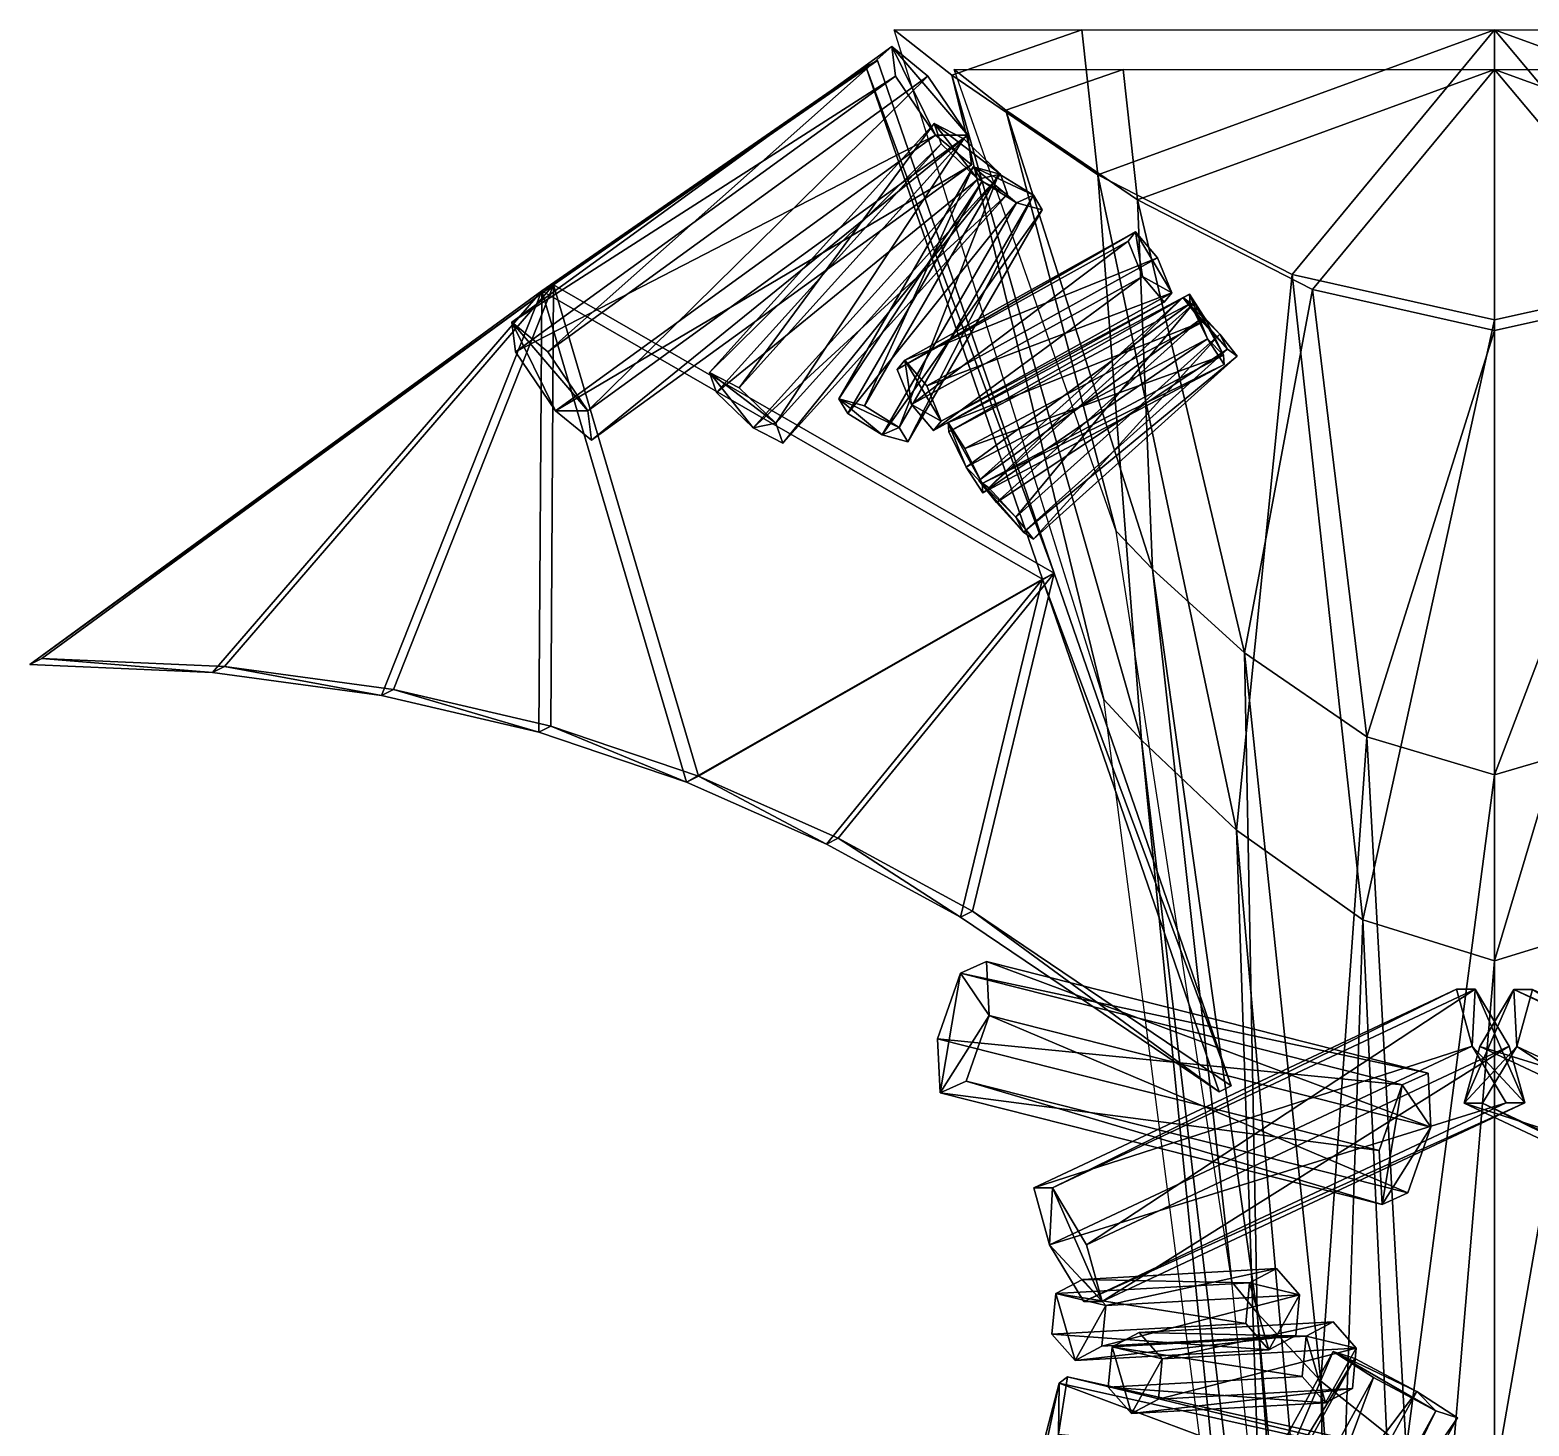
# Model space of a CAD drawing. Header units: metres. Extents: x -2.13 to 2.13, y -3.02 to 3.
# Drawn here: x -2.134 to 0.05, y 0.962 to 2.996 of the extents above; entities that cross this region are included whole.
import ezdxf

# ---------------------------------------------------------------- set-up
doc = ezdxf.new("R2010")
doc.units = ezdxf.units.M

msp = doc.modelspace()

# ---------------------------------------------------------------- linework, layer by layer
at = {"layer": 'Body'}
for points in [[(-0.5693, 2.0205, -0.0227), (-0.875, 2.9959, -0.036), (-0.791, 2.9299, 0.0623)], [(-0.791, 2.9299, 0.0623), (-0.875, 2.9959, -0.036), (-0.6016, 2.9959, -0.036)], [(-0.791, 2.9299, 0.0623), (-0.6016, 2.9959, -0.036), (-0.5781, 2.7847, 0.2786)], [(-0.5781, 2.7847, 0.2786), (-0.6016, 2.9959, -0.036), (0, 2.9959, -0.036)], [(-0.2949, 2.6395, 0.495), (-0.5781, 2.7847, 0.2786), (0, 2.9959, -0.036)], [(-0.2949, 2.6395, 0.495), (0, 2.9959, -0.036), (0, 2.5735, 0.5933)], [(0, 2.9959, -0.036), (0.2988, 2.6395, 0.495), (0, 2.5735, 0.5933)], [(0.2988, 2.6395, 0.495), (0, 2.9959, -0.036), (0.5816, 2.7847, 0.2786)], [(0.5816, 2.7847, 0.2786), (0, 2.9959, -0.036), (0.6016, 2.9959, -0.036)], [(-0.5146, 1.961, 0.0622), (-0.791, 2.9299, 0.0623), (-0.5781, 2.7847, 0.2786)], [(-0.5693, 2.0205, -0.0227), (-0.791, 2.9299, 0.0623), (-0.5146, 1.961, 0.0622)], [(-0.3761, 1.83, 0.249), (-0.5781, 2.7847, 0.2786), (-0.2949, 2.6395, 0.495)], [(-0.5146, 1.961, 0.0622), (-0.5781, 2.7847, 0.2786), (-0.3761, 1.83, 0.249)], [(-0.3761, 1.83, 0.249), (-0.2949, 2.6395, 0.495), (-0.1919, 1.699, 0.4359)], [(-0.1919, 1.699, 0.4359), (-0.2949, 2.6395, 0.495), (0, 2.5735, 0.5933)], [(0, 1.6394, 0.5208), (0.2988, 2.6395, 0.495), (0.1944, 1.699, 0.4359)], [(0, 1.6394, 0.5208), (0, 2.5735, 0.5933), (0.2988, 2.6395, 0.495)], [(-0.1919, 1.699, 0.4359), (0, 2.5735, 0.5933), (0, 1.6394, 0.5208)], [(-0.3618, 0.4244, 0.0003), (-0.5693, 2.0205, -0.0227), (-0.5146, 1.961, 0.0622)], [(-0.3271, 0.3811, 0.0547), (-0.5146, 1.961, 0.0622), (-0.3761, 1.83, 0.249)], [(-0.3618, 0.4244, 0.0003), (-0.5146, 1.961, 0.0622), (-0.3271, 0.3811, 0.0547)], [(-0.2391, 0.2859, 0.1743), (-0.3761, 1.83, 0.249), (-0.1919, 1.699, 0.4359)], [(-0.3271, 0.3811, 0.0547), (-0.3761, 1.83, 0.249), (-0.2391, 0.2859, 0.1743)], [(-0.2391, 0.2859, 0.1743), (-0.1919, 1.699, 0.4359), (-0.122, 0.1907, 0.294)], [(-0.122, 0.1907, 0.294), (-0.1919, 1.699, 0.4359), (0, 1.6394, 0.5208)], [(0, 0.1474, 0.3484), (0.1944, 1.699, 0.4359), (0.1236, 0.1907, 0.294)], [(0, 0.1474, 0.3484), (0, 1.6394, 0.5208), (0.1944, 1.699, 0.4359)], [(-0.122, 0.1907, 0.294), (0, 1.6394, 0.5208), (0, 0.1474, 0.3484)]]:
    msp.add_3dface(points, dxfattribs=at)
at = {"layer": 'Crystal 1'}
for points in [[(-1.3796, 2.5271, -0.3497), (-0.8784, 2.9716, -0.1213), (-1.4322, 2.5701, -0.2697)], [(-1.4322, 2.5701, -0.2697), (-0.8784, 2.9716, -0.1213), (-0.8728, 2.9286, -0.0256)], [(-1.3796, 2.5271, -0.3497), (-0.8257, 2.9286, -0.2013), (-0.8784, 2.9716, -0.1213)], [(-0.8784, 2.9716, -0.1213), (-0.8146, 2.8426, -0.0101), (-0.8728, 2.9286, -0.0256)], [(-0.8257, 2.9286, -0.2013), (-0.7676, 2.8426, -0.1857), (-0.8784, 2.9716, -0.1213)], [(-0.8146, 2.8426, -0.0101), (-0.8784, 2.9716, -0.1213), (-0.7676, 2.8426, -0.1857)], [(-1.4322, 2.5701, -0.2697), (-0.8728, 2.9286, -0.0256), (-1.4267, 2.5271, -0.174)], [(-1.4267, 2.5271, -0.174), (-0.8728, 2.9286, -0.0256), (-0.8146, 2.8426, -0.0101)], [(-1.3214, 2.4411, -0.3341), (-0.8257, 2.9286, -0.2013), (-1.3796, 2.5271, -0.3497)], [(-1.3214, 2.4411, -0.3341), (-0.7676, 2.8426, -0.1857), (-0.8257, 2.9286, -0.2013)], [(-1.4267, 2.5271, -0.174), (-0.8146, 2.8426, -0.0101), (-1.3685, 2.4411, -0.1585)], [(-1.3685, 2.4411, -0.1585), (-0.8146, 2.8426, -0.0101), (-0.762, 2.7996, -0.0901)], [(-1.3159, 2.398, -0.2385), (-0.7676, 2.8426, -0.1857), (-1.3214, 2.4411, -0.3341)], [(-1.3159, 2.398, -0.2385), (-0.762, 2.7996, -0.0901), (-0.7676, 2.8426, -0.1857)], [(-0.762, 2.7996, -0.0901), (-0.8146, 2.8426, -0.0101), (-0.7676, 2.8426, -0.1857)], [(-1.3685, 2.4411, -0.1585), (-0.762, 2.7996, -0.0901), (-1.3159, 2.398, -0.2385)], [(-1.4322, 2.5701, -0.2697), (-1.3214, 2.4411, -0.3341), (-1.3796, 2.5271, -0.3497)], [(-1.3685, 2.4411, -0.1585), (-1.3214, 2.4411, -0.3341), (-1.4322, 2.5701, -0.2697)], [(-1.4322, 2.5701, -0.2697), (-1.4267, 2.5271, -0.174), (-1.3685, 2.4411, -0.1585)], [(-1.3159, 2.398, -0.2385), (-1.3214, 2.4411, -0.3341), (-1.3685, 2.4411, -0.1585)]]:
    msp.add_3dface(points, dxfattribs=at)
at = {"layer": 'Crystal 10'}
for points in [[(-0.6003, 1.1753, -0.2765), (-0.3177, 1.1909, 0.0061), (-0.3569, 1.1701, 0.0465)], [(-0.5666, 1.137, -0.3081), (-0.3177, 1.1909, 0.0061), (-0.6003, 1.1753, -0.2765)], [(-0.5666, 1.137, -0.3081), (-0.284, 1.1526, -0.0255), (-0.3177, 1.1909, 0.0061)], [(-0.3177, 1.1909, 0.0061), (-0.284, 1.1526, -0.0255), (-0.3569, 1.1701, 0.0465)], [(-0.6003, 1.1753, -0.2765), (-0.3569, 1.1701, 0.0465), (-0.6395, 1.1545, -0.2362)], [(-0.6003, 1.1753, -0.2765), (-0.6395, 1.1545, -0.2362), (-0.5666, 1.137, -0.3081)], [(-0.6395, 1.1545, -0.2362), (-0.3569, 1.1701, 0.0465), (-0.3624, 1.111, 0.0552)], [(-0.3624, 1.111, 0.0552), (-0.3569, 1.1701, 0.0465), (-0.3287, 1.0727, 0.0236)], [(-0.284, 1.1526, -0.0255), (-0.3287, 1.0727, 0.0236), (-0.3569, 1.1701, 0.0465)], [(-0.6395, 1.1545, -0.2362), (-0.3624, 1.111, 0.0552), (-0.645, 1.0954, -0.2274)], [(-0.6113, 1.0571, -0.259), (-0.6395, 1.1545, -0.2362), (-0.645, 1.0954, -0.2274)], [(-0.5666, 1.137, -0.3081), (-0.6395, 1.1545, -0.2362), (-0.6113, 1.0571, -0.259)], [(-0.6113, 1.0571, -0.259), (-0.5721, 1.0779, -0.2994), (-0.5666, 1.137, -0.3081)], [(-0.5721, 1.0779, -0.2994), (-0.284, 1.1526, -0.0255), (-0.5666, 1.137, -0.3081)], [(-0.5721, 1.0779, -0.2994), (-0.2895, 1.0935, -0.0167), (-0.284, 1.1526, -0.0255)], [(-0.3287, 1.0727, 0.0236), (-0.284, 1.1526, -0.0255), (-0.2895, 1.0935, -0.0167)], [(-0.645, 1.0954, -0.2274), (-0.3624, 1.111, 0.0552), (-0.3287, 1.0727, 0.0236)], [(-0.645, 1.0954, -0.2274), (-0.3287, 1.0727, 0.0236), (-0.6113, 1.0571, -0.259)], [(-0.6113, 1.0571, -0.259), (-0.2895, 1.0935, -0.0167), (-0.5721, 1.0779, -0.2994)], [(-0.6113, 1.0571, -0.259), (-0.3287, 1.0727, 0.0236), (-0.2895, 1.0935, -0.0167)]]:
    msp.add_3dface(points, dxfattribs=at)
at = {"layer": 'Crystal 11'}
for points in [[(-0.518, 1.098, -0.2765), (-0.2746, 1.0927, 0.0465), (-0.5573, 1.0771, -0.2362)], [(-0.518, 1.098, -0.2765), (-0.5573, 1.0771, -0.2362), (-0.4843, 1.0597, -0.3081)], [(-0.5573, 1.0771, -0.2362), (-0.2746, 1.0927, 0.0465), (-0.2802, 1.0336, 0.0552)], [(-0.518, 1.098, -0.2765), (-0.2354, 1.1135, 0.0061), (-0.2746, 1.0927, 0.0465)], [(-0.4843, 1.0597, -0.3081), (-0.2354, 1.1135, 0.0061), (-0.518, 1.098, -0.2765)], [(-0.4843, 1.0597, -0.3081), (-0.2017, 1.0752, -0.0255), (-0.2354, 1.1135, 0.0061)], [(-0.2802, 1.0336, 0.0552), (-0.2746, 1.0927, 0.0465), (-0.2465, 0.9953, 0.0236)], [(-0.2354, 1.1135, 0.0061), (-0.2017, 1.0752, -0.0255), (-0.2746, 1.0927, 0.0465)], [(-0.2017, 1.0752, -0.0255), (-0.2465, 0.9953, 0.0236), (-0.2746, 1.0927, 0.0465)], [(-0.5573, 1.0771, -0.2362), (-0.2802, 1.0336, 0.0552), (-0.5628, 1.018, -0.2274)], [(-0.5291, 0.9798, -0.259), (-0.5573, 1.0771, -0.2362), (-0.5628, 1.018, -0.2274)], [(-0.4843, 1.0597, -0.3081), (-0.5573, 1.0771, -0.2362), (-0.5291, 0.9798, -0.259)], [(-0.4899, 1.0006, -0.2994), (-0.2017, 1.0752, -0.0255), (-0.4843, 1.0597, -0.3081)], [(-0.4899, 1.0006, -0.2994), (-0.2072, 1.0161, -0.0167), (-0.2017, 1.0752, -0.0255)], [(-0.2465, 0.9953, 0.0236), (-0.2017, 1.0752, -0.0255), (-0.2072, 1.0161, -0.0167)], [(-0.5291, 0.9798, -0.259), (-0.4899, 1.0006, -0.2994), (-0.4843, 1.0597, -0.3081)], [(-0.5628, 1.018, -0.2274), (-0.2802, 1.0336, 0.0552), (-0.2465, 0.9953, 0.0236)], [(-0.5628, 1.018, -0.2274), (-0.2465, 0.9953, 0.0236), (-0.5291, 0.9798, -0.259)], [(-0.5291, 0.9798, -0.259), (-0.2072, 1.0161, -0.0167), (-0.4899, 1.0006, -0.2994)], [(-0.5291, 0.9798, -0.259), (-0.2465, 0.9953, 0.0236), (-0.2072, 1.0161, -0.0167)]]:
    msp.add_3dface(points, dxfattribs=at)
at = {"layer": 'Crystal 12'}
for points in [[(-0.5721, 0.4582, -0.1003), (-0.2354, 1.0703, -0.1449), (-0.2038, 1.0602, -0.0453)], [(-0.513, 0.42, -0.1782), (-0.2354, 1.0703, -0.1449), (-0.5721, 0.4582, -0.1003)], [(-0.5721, 0.4582, -0.1003), (-0.2038, 1.0602, -0.0453), (-0.5405, 0.4481, -0.0007)], [(-0.5405, 0.4481, -0.0007), (-0.2038, 1.0602, -0.0453), (-0.1131, 1.0119, -0.0236)], [(-0.513, 0.42, -0.1782), (-0.1763, 1.0321, -0.2228), (-0.2354, 1.0703, -0.1449)], [(-0.1763, 1.0321, -0.2228), (-0.0856, 0.9838, -0.2012), (-0.2354, 1.0703, -0.1449)], [(-0.2038, 1.0602, -0.0453), (-0.2354, 1.0703, -0.1449), (-0.1131, 1.0119, -0.0236)], [(-0.0856, 0.9838, -0.2012), (-0.1131, 1.0119, -0.0236), (-0.2354, 1.0703, -0.1449)], [(-0.4223, 0.3717, -0.1566), (-0.1763, 1.0321, -0.2228), (-0.513, 0.42, -0.1782)], [(-0.4223, 0.3717, -0.1566), (-0.0856, 0.9838, -0.2012), (-0.1763, 1.0321, -0.2228)], [(-0.5405, 0.4481, -0.0007), (-0.1131, 1.0119, -0.0236), (-0.4498, 0.3998, 0.021)], [(-0.4498, 0.3998, 0.021), (-0.1131, 1.0119, -0.0236), (-0.054, 0.9737, -0.1015)], [(-0.1131, 1.0119, -0.0236), (-0.0856, 0.9838, -0.2012), (-0.054, 0.9737, -0.1015)], [(-0.3907, 0.3616, -0.0569), (-0.0856, 0.9838, -0.2012), (-0.4223, 0.3717, -0.1566)], [(-0.3907, 0.3616, -0.0569), (-0.054, 0.9737, -0.1015), (-0.0856, 0.9838, -0.2012)], [(-0.4498, 0.3998, 0.021), (-0.054, 0.9737, -0.1015), (-0.3907, 0.3616, -0.0569)]]:
    msp.add_3dface(points, dxfattribs=at)
at = {"layer": 'Crystal 2'}
for points in [[(-1.1007, 2.4744, -0.2932), (-0.8165, 2.8594, -0.13), (-1.1439, 2.4966, -0.236)], [(-1.1439, 2.4966, -0.236), (-0.8165, 2.8594, -0.13), (-0.8062, 2.8302, -0.0617)], [(-1.1007, 2.4744, -0.2932), (-0.7734, 2.8372, -0.1872), (-0.8165, 2.8594, -0.13)], [(-0.8165, 2.8594, -0.13), (-0.7528, 2.7787, -0.0506), (-0.8062, 2.8302, -0.0617)], [(-0.7734, 2.8372, -0.1872), (-0.7199, 2.7857, -0.1761), (-0.8165, 2.8594, -0.13)], [(-0.7528, 2.7787, -0.0506), (-0.8165, 2.8594, -0.13), (-0.7199, 2.7857, -0.1761)], [(-1.1439, 2.4966, -0.236), (-0.8062, 2.8302, -0.0617), (-1.1336, 2.4674, -0.1677)], [(-1.1336, 2.4674, -0.1677), (-0.8062, 2.8302, -0.0617), (-0.7528, 2.7787, -0.0506)], [(-1.0473, 2.4229, -0.2821), (-0.7734, 2.8372, -0.1872), (-1.1007, 2.4744, -0.2932)], [(-1.0473, 2.4229, -0.2821), (-0.7199, 2.7857, -0.1761), (-0.7734, 2.8372, -0.1872)], [(-1.1336, 2.4674, -0.1677), (-0.7528, 2.7787, -0.0506), (-1.0802, 2.416, -0.1566)], [(-1.0802, 2.416, -0.1566), (-0.7528, 2.7787, -0.0506), (-0.7097, 2.7565, -0.1078)], [(-1.037, 2.3937, -0.2138), (-0.7199, 2.7857, -0.1761), (-1.0473, 2.4229, -0.2821)], [(-1.037, 2.3937, -0.2138), (-0.7097, 2.7565, -0.1078), (-0.7199, 2.7857, -0.1761)], [(-0.7097, 2.7565, -0.1078), (-0.7528, 2.7787, -0.0506), (-0.7199, 2.7857, -0.1761)], [(-1.0802, 2.416, -0.1566), (-0.7097, 2.7565, -0.1078), (-1.037, 2.3937, -0.2138)], [(-1.1439, 2.4966, -0.236), (-1.0473, 2.4229, -0.2821), (-1.1007, 2.4744, -0.2932)], [(-1.0802, 2.416, -0.1566), (-1.0473, 2.4229, -0.2821), (-1.1439, 2.4966, -0.236)], [(-1.1439, 2.4966, -0.236), (-1.1336, 2.4674, -0.1677), (-1.0802, 2.416, -0.1566)], [(-1.037, 2.3937, -0.2138), (-1.0473, 2.4229, -0.2821), (-1.0802, 2.416, -0.1566)]]:
    msp.add_3dface(points, dxfattribs=at)
at = {"layer": 'Crystal 3'}
for points in [[(-0.9181, 2.4481, -0.2608), (-0.7597, 2.7967, -0.1303), (-0.9555, 2.4583, -0.2151)], [(-0.9555, 2.4583, -0.2151), (-0.7597, 2.7967, -0.1303), (-0.7468, 2.7755, -0.0756)], [(-0.9181, 2.4481, -0.2608), (-0.7223, 2.7864, -0.176), (-0.7597, 2.7967, -0.1303)], [(-0.7597, 2.7967, -0.1303), (-0.6965, 2.7441, -0.0667), (-0.7468, 2.7755, -0.0756)], [(-0.7223, 2.7864, -0.176), (-0.6719, 2.7551, -0.1671), (-0.7597, 2.7967, -0.1303)], [(-0.6965, 2.7441, -0.0667), (-0.7597, 2.7967, -0.1303), (-0.6719, 2.7551, -0.1671)], [(-0.9555, 2.4583, -0.2151), (-0.7468, 2.7755, -0.0756), (-0.9426, 2.4372, -0.1604)], [(-0.9426, 2.4372, -0.1604), (-0.7468, 2.7755, -0.0756), (-0.6965, 2.7441, -0.0667)], [(-0.8677, 2.4167, -0.2519), (-0.7223, 2.7864, -0.176), (-0.9181, 2.4481, -0.2608)], [(-0.8677, 2.4167, -0.2519), (-0.6719, 2.7551, -0.1671), (-0.7223, 2.7864, -0.176)], [(-0.8548, 2.3956, -0.1973), (-0.6719, 2.7551, -0.1671), (-0.8677, 2.4167, -0.2519)], [(-0.8548, 2.3956, -0.1973), (-0.659, 2.7339, -0.1124), (-0.6719, 2.7551, -0.1671)], [(-0.659, 2.7339, -0.1124), (-0.6965, 2.7441, -0.0667), (-0.6719, 2.7551, -0.1671)], [(-0.9426, 2.4372, -0.1604), (-0.6965, 2.7441, -0.0667), (-0.8923, 2.4058, -0.1515)], [(-0.8923, 2.4058, -0.1515), (-0.6965, 2.7441, -0.0667), (-0.659, 2.7339, -0.1124)], [(-0.8923, 2.4058, -0.1515), (-0.659, 2.7339, -0.1124), (-0.8548, 2.3956, -0.1973)], [(-0.9555, 2.4583, -0.2151), (-0.8677, 2.4167, -0.2519), (-0.9181, 2.4481, -0.2608)], [(-0.8923, 2.4058, -0.1515), (-0.8677, 2.4167, -0.2519), (-0.9555, 2.4583, -0.2151)], [(-0.9555, 2.4583, -0.2151), (-0.9426, 2.4372, -0.1604), (-0.8923, 2.4058, -0.1515)], [(-0.8548, 2.3956, -0.1973), (-0.8677, 2.4167, -0.2519), (-0.8923, 2.4058, -0.1515)]]:
    msp.add_3dface(points, dxfattribs=at)
at = {"layer": 'Crystal 36'}
for points in [[(-0.0217, 1.5147, -0.1215), (0.0282, 1.5975, -0.0805), (-0.0445, 1.4319, -0.0611)], [(0.0282, 1.5975, -0.0805), (0.0324, 1.5147, 0.0814), (-0.0445, 1.4319, -0.0611)], [(0.644, 1.3081, -0.2446), (0.0282, 1.5975, -0.0805), (-0.0217, 1.5147, -0.1215)], [(0.6711, 1.3081, -0.1432), (0.0282, 1.5975, -0.0805), (0.644, 1.3081, -0.2446)], [(0.6711, 1.3081, -0.1432), (0.0552, 1.5975, 0.021), (0.0282, 1.5975, -0.0805)], [(0.0324, 1.5147, 0.0814), (0.0282, 1.5975, -0.0805), (0.0552, 1.5975, 0.021)], [(0.6482, 1.2253, -0.0828), (0.0324, 1.5147, 0.0814), (0.0552, 1.5975, 0.021)], [(0.5941, 1.2253, -0.2857), (-0.0217, 1.5147, -0.1215), (-0.0445, 1.4319, -0.0611)], [(-0.0175, 1.4319, 0.0404), (-0.0445, 1.4319, -0.0611), (0.0324, 1.5147, 0.0814)], [(0.644, 1.3081, -0.2446), (-0.0217, 1.5147, -0.1215), (0.5941, 1.2253, -0.2857)], [(0.5984, 1.1425, -0.1238), (-0.0175, 1.4319, 0.0404), (0.0324, 1.5147, 0.0814)], [(0.5984, 1.1425, -0.1238), (0.0324, 1.5147, 0.0814), (0.6482, 1.2253, -0.0828)], [(0.5713, 1.1425, -0.2253), (-0.0445, 1.4319, -0.0611), (-0.0175, 1.4319, 0.0404)], [(0.5941, 1.2253, -0.2857), (-0.0445, 1.4319, -0.0611), (0.5713, 1.1425, -0.2253)], [(0.5713, 1.1425, -0.2253), (-0.0175, 1.4319, 0.0404), (0.5984, 1.1425, -0.1238)]]:
    msp.add_3dface(points, dxfattribs=at)
at = {"layer": 'Crystal 39'}
for points in [[(0.6222, 1.0331, -0.1753), (-0.0582, 0.8812, -0.1113), (-0.0453, 0.7975, -0.1733)], [(0.6341, 1.0237, -0.0714), (-0.0582, 0.8812, -0.1113), (0.6222, 1.0331, -0.1753)], [(0.6222, 1.0331, -0.1753), (-0.0453, 0.7975, -0.1733), (0.635, 0.9494, -0.2374)], [(0.6341, 1.0237, -0.0714), (-0.0463, 0.8718, -0.0074), (-0.0582, 0.8812, -0.1113)], [(0.6588, 0.9306, -0.0295), (-0.0463, 0.8718, -0.0074), (0.6341, 1.0237, -0.0714)]]:
    msp.add_3dface(points, dxfattribs=at)
at = {"layer": 'Crystal 4'}
for points in [[(-0.8704, 2.5011, -0.1225), (-0.523, 2.7017, -0.1742), (-0.8594, 2.5147, -0.0651)], [(-0.8704, 2.5011, -0.1225), (-0.5341, 2.6881, -0.2315), (-0.523, 2.7017, -0.1742)], [(-0.8495, 2.4499, -0.1457), (-0.5341, 2.6881, -0.2315), (-0.8704, 2.5011, -0.1225)], [(-0.8594, 2.5147, -0.0651), (-0.523, 2.7017, -0.1742), (-0.4911, 2.6641, -0.14)], [(-0.8495, 2.4499, -0.1457), (-0.5131, 2.6369, -0.2548), (-0.5341, 2.6881, -0.2315)], [(-0.5341, 2.6881, -0.2315), (-0.5131, 2.6369, -0.2548), (-0.523, 2.7017, -0.1742)], [(-0.523, 2.7017, -0.1742), (-0.4701, 2.6129, -0.1632), (-0.4911, 2.6641, -0.14)], [(-0.4701, 2.6129, -0.1632), (-0.523, 2.7017, -0.1742), (-0.5131, 2.6369, -0.2548)], [(-0.8594, 2.5147, -0.0651), (-0.4911, 2.6641, -0.14), (-0.8274, 2.4771, -0.0309)], [(-0.8274, 2.4771, -0.0309), (-0.4911, 2.6641, -0.14), (-0.4701, 2.6129, -0.1632)], [(-0.8175, 2.4123, -0.1115), (-0.5131, 2.6369, -0.2548), (-0.8495, 2.4499, -0.1457)], [(-0.8175, 2.4123, -0.1115), (-0.4812, 2.5993, -0.2206), (-0.5131, 2.6369, -0.2548)], [(-0.4812, 2.5993, -0.2206), (-0.4701, 2.6129, -0.1632), (-0.5131, 2.6369, -0.2548)], [(-0.8274, 2.4771, -0.0309), (-0.4701, 2.6129, -0.1632), (-0.8065, 2.4259, -0.0541)], [(-0.8065, 2.4259, -0.0541), (-0.4701, 2.6129, -0.1632), (-0.4812, 2.5993, -0.2206)], [(-0.8065, 2.4259, -0.0541), (-0.4812, 2.5993, -0.2206), (-0.8175, 2.4123, -0.1115)], [(-0.8594, 2.5147, -0.0651), (-0.8495, 2.4499, -0.1457), (-0.8704, 2.5011, -0.1225)], [(-0.8065, 2.4259, -0.0541), (-0.8495, 2.4499, -0.1457), (-0.8594, 2.5147, -0.0651)], [(-0.8594, 2.5147, -0.0651), (-0.8274, 2.4771, -0.0309), (-0.8065, 2.4259, -0.0541)], [(-0.8175, 2.4123, -0.1115), (-0.8495, 2.4499, -0.1457), (-0.8065, 2.4259, -0.0541)]]:
    msp.add_3dface(points, dxfattribs=at)
at = {"layer": 'Crystal 5'}
for points in [[(-0.7951, 2.4101, -0.165), (-0.4446, 2.6108, -0.1434), (-0.7963, 2.4238, -0.1066)], [(-0.7963, 2.4238, -0.1066), (-0.4446, 2.6108, -0.1434), (-0.4204, 2.5732, -0.1033)], [(-0.7951, 2.4101, -0.165), (-0.4435, 2.5971, -0.2018), (-0.4446, 2.6108, -0.1434)], [(-0.4446, 2.6108, -0.1434), (-0.3951, 2.522, -0.1217), (-0.4204, 2.5732, -0.1033)], [(-0.4435, 2.5971, -0.2018), (-0.4182, 2.5459, -0.2201), (-0.4446, 2.6108, -0.1434)], [(-0.3951, 2.522, -0.1217), (-0.4446, 2.6108, -0.1434), (-0.4182, 2.5459, -0.2201)], [(-0.7698, 2.3589, -0.1834), (-0.4435, 2.5971, -0.2018), (-0.7951, 2.4101, -0.165)], [(-0.7698, 2.3589, -0.1834), (-0.4182, 2.5459, -0.2201), (-0.4435, 2.5971, -0.2018)], [(-0.7963, 2.4238, -0.1066), (-0.4204, 2.5732, -0.1033), (-0.7721, 2.3862, -0.0665)], [(-0.7721, 2.3862, -0.0665), (-0.4204, 2.5732, -0.1033), (-0.3951, 2.522, -0.1217)], [(-0.7457, 2.3213, -0.1433), (-0.4182, 2.5459, -0.2201), (-0.7698, 2.3589, -0.1834)], [(-0.7457, 2.3213, -0.1433), (-0.394, 2.5083, -0.1801), (-0.4182, 2.5459, -0.2201)], [(-0.394, 2.5083, -0.1801), (-0.3951, 2.522, -0.1217), (-0.4182, 2.5459, -0.2201)], [(-0.7721, 2.3862, -0.0665), (-0.3951, 2.522, -0.1217), (-0.7468, 2.335, -0.0849)], [(-0.7468, 2.335, -0.0849), (-0.3951, 2.522, -0.1217), (-0.394, 2.5083, -0.1801)], [(-0.7468, 2.335, -0.0849), (-0.394, 2.5083, -0.1801), (-0.7457, 2.3213, -0.1433)], [(-0.7963, 2.4238, -0.1066), (-0.7698, 2.3589, -0.1834), (-0.7951, 2.4101, -0.165)], [(-0.7468, 2.335, -0.0849), (-0.7698, 2.3589, -0.1834), (-0.7963, 2.4238, -0.1066)], [(-0.7963, 2.4238, -0.1066), (-0.7721, 2.3862, -0.0665), (-0.7468, 2.335, -0.0849)], [(-0.7457, 2.3213, -0.1433), (-0.7698, 2.3589, -0.1834), (-0.7468, 2.335, -0.0849)]]:
    msp.add_3dface(points, dxfattribs=at)
at = {"layer": 'Crystal 6'}
for points in [[(-0.7371, 2.3289, -0.1959), (-0.4543, 2.6062, -0.1137), (-0.7513, 2.3394, -0.1386)], [(-0.7513, 2.3394, -0.1386), (-0.4543, 2.6062, -0.1137), (-0.4289, 2.5738, -0.0701)], [(-0.7371, 2.3289, -0.1959), (-0.4401, 2.5957, -0.1711), (-0.4543, 2.6062, -0.1137)], [(-0.4543, 2.6062, -0.1137), (-0.3892, 2.531, -0.0838), (-0.4289, 2.5738, -0.0701)], [(-0.4401, 2.5957, -0.1711), (-0.4004, 2.5528, -0.1848), (-0.4543, 2.6062, -0.1137)], [(-0.3892, 2.531, -0.0838), (-0.4543, 2.6062, -0.1137), (-0.4004, 2.5528, -0.1848)], [(-0.6974, 2.286, -0.2096), (-0.4401, 2.5957, -0.1711), (-0.7371, 2.3289, -0.1959)], [(-0.6974, 2.286, -0.2096), (-0.4004, 2.5528, -0.1848), (-0.4401, 2.5957, -0.1711)], [(-0.7513, 2.3394, -0.1386), (-0.4289, 2.5738, -0.0701), (-0.7259, 2.3071, -0.095)], [(-0.7259, 2.3071, -0.095), (-0.4289, 2.5738, -0.0701), (-0.3892, 2.531, -0.0838)], [(-0.672, 2.2537, -0.166), (-0.4004, 2.5528, -0.1848), (-0.6974, 2.286, -0.2096)], [(-0.672, 2.2537, -0.166), (-0.375, 2.5205, -0.1411), (-0.4004, 2.5528, -0.1848)], [(-0.375, 2.5205, -0.1411), (-0.3892, 2.531, -0.0838), (-0.4004, 2.5528, -0.1848)], [(-0.7259, 2.3071, -0.095), (-0.3892, 2.531, -0.0838), (-0.6862, 2.2642, -0.1086)], [(-0.6862, 2.2642, -0.1086), (-0.3892, 2.531, -0.0838), (-0.375, 2.5205, -0.1411)], [(-0.6862, 2.2642, -0.1086), (-0.375, 2.5205, -0.1411), (-0.672, 2.2537, -0.166)], [(-0.7513, 2.3394, -0.1386), (-0.6974, 2.286, -0.2096), (-0.7371, 2.3289, -0.1959)], [(-0.6862, 2.2642, -0.1086), (-0.6974, 2.286, -0.2096), (-0.7513, 2.3394, -0.1386)], [(-0.7513, 2.3394, -0.1386), (-0.7259, 2.3071, -0.095), (-0.6862, 2.2642, -0.1086)], [(-0.672, 2.2537, -0.166), (-0.6974, 2.286, -0.2096), (-0.6862, 2.2642, -0.1086)]]:
    msp.add_3dface(points, dxfattribs=at)
at = {"layer": 'Crystal 7'}
for points in [[(-0.7781, 1.6213, -0.0948), (-0.0969, 1.4757, -0.2204), (-0.7404, 1.6383, 0.0018)], [(-0.7364, 1.5596, 0.0712), (-0.7781, 1.6213, -0.0948), (-0.7404, 1.6383, 0.0018)], [(-0.7404, 1.6383, 0.0018), (-0.0928, 1.397, -0.151), (-0.7364, 1.5596, 0.0712)], [(-0.7404, 1.6383, 0.0018), (-0.0969, 1.4757, -0.2204), (-0.0928, 1.397, -0.151)], [(-0.8116, 1.5256, -0.1219), (-0.1345, 1.4587, -0.3169), (-0.7781, 1.6213, -0.0948)], [(-0.8116, 1.5256, -0.1219), (-0.7781, 1.6213, -0.0948), (-0.8076, 1.4469, -0.0525)], [(-0.8076, 1.4469, -0.0525), (-0.7781, 1.6213, -0.0948), (-0.7364, 1.5596, 0.0712)], [(-0.7781, 1.6213, -0.0948), (-0.1345, 1.4587, -0.3169), (-0.0969, 1.4757, -0.2204)], [(-0.7364, 1.5596, 0.0712), (-0.7699, 1.4639, 0.044), (-0.8076, 1.4469, -0.0525)], [(-0.7364, 1.5596, 0.0712), (-0.1263, 1.3013, -0.1782), (-0.7699, 1.4639, 0.044)], [(-0.7364, 1.5596, 0.0712), (-0.0928, 1.397, -0.151), (-0.1263, 1.3013, -0.1782)], [(-0.8116, 1.5256, -0.1219), (-0.168, 1.363, -0.3441), (-0.1345, 1.4587, -0.3169)], [(-0.8076, 1.4469, -0.0525), (-0.168, 1.363, -0.3441), (-0.8116, 1.5256, -0.1219)], [(-0.7699, 1.4639, 0.044), (-0.164, 1.2843, -0.2747), (-0.8076, 1.4469, -0.0525)], [(-0.7699, 1.4639, 0.044), (-0.1263, 1.3013, -0.1782), (-0.164, 1.2843, -0.2747)], [(-0.0969, 1.4757, -0.2204), (-0.1345, 1.4587, -0.3169), (-0.0928, 1.397, -0.151)], [(-0.8076, 1.4469, -0.0525), (-0.164, 1.2843, -0.2747), (-0.168, 1.363, -0.3441)], [(-0.168, 1.363, -0.3441), (-0.164, 1.2843, -0.2747), (-0.1345, 1.4587, -0.3169)], [(-0.164, 1.2843, -0.2747), (-0.0928, 1.397, -0.151), (-0.1345, 1.4587, -0.3169)], [(-0.0928, 1.397, -0.151), (-0.164, 1.2843, -0.2747), (-0.1263, 1.3013, -0.1782)]]:
    msp.add_3dface(points, dxfattribs=at)
at = {"layer": 'Crystal 8'}
for points in [[(-0.6714, 1.3085, -0.1434), (-0.0555, 1.598, 0.0208), (-0.0327, 1.5152, 0.0812)], [(-0.6443, 1.3085, -0.2449), (-0.0555, 1.598, 0.0208), (-0.6714, 1.3085, -0.1434)], [(-0.6443, 1.3085, -0.2449), (-0.0285, 1.598, -0.0807), (-0.0555, 1.598, 0.0208)], [(-0.5945, 1.2257, -0.2859), (-0.0285, 1.598, -0.0807), (-0.6443, 1.3085, -0.2449)], [(-0.5945, 1.2257, -0.2859), (0.0214, 1.5152, -0.1217), (-0.0285, 1.598, -0.0807)], [(-0.0555, 1.598, 0.0208), (-0.0285, 1.598, -0.0807), (-0.0327, 1.5152, 0.0812)], [(0.0442, 1.4324, -0.0613), (-0.0327, 1.5152, 0.0812), (-0.0285, 1.598, -0.0807)], [(0.0214, 1.5152, -0.1217), (0.0442, 1.4324, -0.0613), (-0.0285, 1.598, -0.0807)], [(-0.6714, 1.3085, -0.1434), (-0.0327, 1.5152, 0.0812), (-0.6486, 1.2257, -0.083)], [(-0.6486, 1.2257, -0.083), (-0.0327, 1.5152, 0.0812), (0.0171, 1.4324, 0.0401)], [(-0.5716, 1.143, -0.2255), (0.0214, 1.5152, -0.1217), (-0.5945, 1.2257, -0.2859)], [(-0.5716, 1.143, -0.2255), (0.0442, 1.4324, -0.0613), (0.0214, 1.5152, -0.1217)], [(-0.0327, 1.5152, 0.0812), (0.0442, 1.4324, -0.0613), (0.0171, 1.4324, 0.0401)], [(-0.6486, 1.2257, -0.083), (0.0171, 1.4324, 0.0401), (-0.5987, 1.143, -0.124)], [(-0.5987, 1.143, -0.124), (0.0442, 1.4324, -0.0613), (-0.5716, 1.143, -0.2255)], [(-0.5987, 1.143, -0.124), (0.0171, 1.4324, 0.0401), (0.0442, 1.4324, -0.0613)], [(-0.6486, 1.2257, -0.083), (-0.6443, 1.3085, -0.2449), (-0.6714, 1.3085, -0.1434)], [(-0.5716, 1.143, -0.2255), (-0.6443, 1.3085, -0.2449), (-0.6486, 1.2257, -0.083)], [(-0.5945, 1.2257, -0.2859), (-0.6443, 1.3085, -0.2449), (-0.5716, 1.143, -0.2255)], [(-0.6486, 1.2257, -0.083), (-0.5987, 1.143, -0.124), (-0.5716, 1.143, -0.2255)]]:
    msp.add_3dface(points, dxfattribs=at)
at = {"layer": 'Crystal 9'}
for points in [[(-0.6352, 0.9496, -0.2376), (0.058, 0.8815, -0.1115), (-0.6224, 1.0333, -0.1755)], [(-0.6224, 1.0333, -0.1755), (-0.6342, 1.0239, -0.0716), (-0.6352, 0.9496, -0.2376)], [(-0.6224, 1.0333, -0.1755), (0.0461, 0.8721, -0.0076), (-0.6342, 1.0239, -0.0716)], [(-0.6224, 1.0333, -0.1755), (0.058, 0.8815, -0.1115), (0.0461, 0.8721, -0.0076)], [(-0.6718, 0.8471, -0.0919), (-0.6342, 1.0239, -0.0716), (-0.6589, 0.9308, -0.0298)], [(-0.6352, 0.9496, -0.2376), (-0.6342, 1.0239, -0.0716), (-0.6718, 0.8471, -0.0919)], [(-0.6342, 1.0239, -0.0716), (0.0214, 0.779, 0.0342), (-0.6589, 0.9308, -0.0298)], [(-0.6342, 1.0239, -0.0716), (0.0461, 0.8721, -0.0076), (0.0214, 0.779, 0.0342)]]:
    msp.add_3dface(points, dxfattribs=at)
at = {"layer": 'Prism'}
for points in [[(-1.3884, 2.6159, -0.3016), (-0.899, 2.9514, -0.2874), (-0.9163, 2.9427, -0.1893)], [(-1.3884, 2.6159, -0.3016), (-1.3711, 2.6246, -0.3997), (-0.899, 2.9514, -0.2874)], [(-1.3711, 2.6246, -0.3997), (-0.6415, 2.2043, -0.3084), (-0.899, 2.9514, -0.2874)], [(-0.9163, 2.9427, -0.1893), (-0.899, 2.9514, -0.2874), (-0.6415, 2.2043, -0.3084)], [(-1.3884, 2.6159, -0.3016), (-0.9163, 2.9427, -0.1893), (-0.6588, 2.1956, -0.2103)], [(-0.9163, 2.9427, -0.1893), (-0.6415, 2.2043, -0.3084), (-0.6588, 2.1956, -0.2103)], [(-2.1341, 2.0711, -0.4815), (-1.3711, 2.6246, -0.3997), (-1.3884, 2.6159, -0.3016)], [(-2.1341, 2.0711, -0.4815), (-2.1168, 2.0798, -0.5796), (-1.3711, 2.6246, -0.3997)], [(-2.1168, 2.0798, -0.5796), (-1.8507, 2.0683, -0.5337), (-1.3711, 2.6246, -0.3997)], [(-1.6045, 2.035, -0.4932), (-1.3711, 2.6246, -0.3997), (-1.8507, 2.0683, -0.5337)], [(-1.3711, 2.6246, -0.3997), (-1.6045, 2.035, -0.4932), (-1.3752, 1.9813, -0.4576)], [(-1.3711, 2.6246, -0.3997), (-1.3752, 1.9813, -0.4576), (-1.1602, 1.9086, -0.4261)], [(-0.6415, 2.2043, -0.3084), (-1.3711, 2.6246, -0.3997), (-1.1602, 1.9086, -0.4261)], [(-1.3884, 2.6159, -0.3016), (-1.868, 2.0596, -0.4356), (-2.1341, 2.0711, -0.4815)], [(-1.6218, 2.0263, -0.3951), (-1.868, 2.0596, -0.4356), (-1.3884, 2.6159, -0.3016)], [(-1.3884, 2.6159, -0.3016), (-1.3925, 1.9726, -0.3595), (-1.6218, 2.0263, -0.3951)], [(-1.3884, 2.6159, -0.3016), (-1.1775, 1.8998, -0.328), (-1.3925, 1.9726, -0.3595)], [(-1.1775, 1.8998, -0.328), (-1.3884, 2.6159, -0.3016), (-0.6588, 2.1956, -0.2103)], [(-0.9736, 1.8096, -0.3001), (-1.1775, 1.8998, -0.328), (-0.6588, 2.1956, -0.2103)], [(-0.9563, 1.8183, -0.3982), (-0.6415, 2.2043, -0.3084), (-1.1602, 1.9086, -0.4261)], [(-0.6588, 2.1956, -0.2103), (-0.7782, 1.7033, -0.2751), (-0.9736, 1.8096, -0.3001)], [(-0.7609, 1.712, -0.3732), (-0.6415, 2.2043, -0.3084), (-0.9563, 1.8183, -0.3982)], [(-0.6588, 2.1956, -0.2103), (-0.4012, 1.4484, -0.2312), (-0.7782, 1.7033, -0.2751)], [(-0.6415, 2.2043, -0.3084), (-0.7609, 1.712, -0.3732), (-0.3839, 1.4572, -0.3293)], [(-0.6588, 2.1956, -0.2103), (-0.6415, 2.2043, -0.3084), (-0.3839, 1.4572, -0.3293)], [(-0.6588, 2.1956, -0.2103), (-0.3839, 1.4572, -0.3293), (-0.4012, 1.4484, -0.2312)], [(-1.868, 2.0596, -0.4356), (-2.1168, 2.0798, -0.5796), (-2.1341, 2.0711, -0.4815)], [(-1.868, 2.0596, -0.4356), (-1.8507, 2.0683, -0.5337), (-2.1168, 2.0798, -0.5796)], [(-1.6218, 2.0263, -0.3951), (-1.8507, 2.0683, -0.5337), (-1.868, 2.0596, -0.4356)], [(-1.6218, 2.0263, -0.3951), (-1.6045, 2.035, -0.4932), (-1.8507, 2.0683, -0.5337)], [(-1.3925, 1.9726, -0.3595), (-1.6045, 2.035, -0.4932), (-1.6218, 2.0263, -0.3951)], [(-1.3925, 1.9726, -0.3595), (-1.3752, 1.9813, -0.4576), (-1.6045, 2.035, -0.4932)], [(-1.1775, 1.8998, -0.328), (-1.3752, 1.9813, -0.4576), (-1.3925, 1.9726, -0.3595)], [(-1.1775, 1.8998, -0.328), (-1.1602, 1.9086, -0.4261), (-1.3752, 1.9813, -0.4576)], [(-0.9736, 1.8096, -0.3001), (-1.1602, 1.9086, -0.4261), (-1.1775, 1.8998, -0.328)], [(-0.9736, 1.8096, -0.3001), (-0.9563, 1.8183, -0.3982), (-1.1602, 1.9086, -0.4261)], [(-0.7782, 1.7033, -0.2751), (-0.9563, 1.8183, -0.3982), (-0.9736, 1.8096, -0.3001)], [(-0.7782, 1.7033, -0.2751), (-0.7609, 1.712, -0.3732), (-0.9563, 1.8183, -0.3982)], [(-0.4012, 1.4484, -0.2312), (-0.7609, 1.712, -0.3732), (-0.7782, 1.7033, -0.2751)], [(-0.4012, 1.4484, -0.2312), (-0.3839, 1.4572, -0.3293), (-0.7609, 1.712, -0.3732)]]:
    msp.add_3dface(points, dxfattribs=at)
at = {"layer": 'Pyramid 1'}
for points in [[(-0.5515, 2.2656, -0.2797), (-0.7875, 2.9383, -0.2813), (-0.7119, 2.8789, -0.1928)], [(-0.7119, 2.8789, -0.1928), (-0.7875, 2.9383, -0.2813), (-0.5414, 2.9383, -0.2813)], [(-0.7119, 2.8789, -0.1928), (-0.5414, 2.9383, -0.2813), (-0.5203, 2.7482, 0.0019)], [(-0.5203, 2.7482, 0.0019), (-0.5414, 2.9383, -0.2813), (0, 2.9383, -0.2813)], [(-0.2654, 2.6175, 0.1966), (-0.5203, 2.7482, 0.0019), (0, 2.9383, -0.2813)], [(-0.2654, 2.6175, 0.1966), (0, 2.9383, -0.2813), (0, 2.5581, 0.2851)], [(0, 2.9383, -0.2813), (0.2689, 2.6175, 0.1966), (0, 2.5581, 0.2851)], [(0.2689, 2.6175, 0.1966), (0, 2.9383, -0.2813), (0.5234, 2.7482, 0.0019)], [(0.5234, 2.7482, 0.0019), (0, 2.9383, -0.2813), (0.5414, 2.9383, -0.2813)], [(-0.4986, 2.2102, -0.1993), (-0.7119, 2.8789, -0.1928), (-0.5203, 2.7482, 0.0019)], [(-0.5515, 2.2656, -0.2797), (-0.7119, 2.8789, -0.1928), (-0.4986, 2.2102, -0.1993)], [(-0.3644, 2.0881, -0.0222), (-0.5203, 2.7482, 0.0019), (-0.2654, 2.6175, 0.1966)], [(-0.4986, 2.2102, -0.1993), (-0.5203, 2.7482, 0.0019), (-0.3644, 2.0881, -0.0222)], [(-0.3644, 2.0881, -0.0222), (-0.2654, 2.6175, 0.1966), (-0.1859, 1.966, 0.1548)], [(-0.1859, 1.966, 0.1548), (-0.2654, 2.6175, 0.1966), (0, 2.5581, 0.2851)], [(0, 1.9105, 0.2353), (0.2689, 2.6175, 0.1966), (0.1883, 1.966, 0.1548)], [(0, 1.9105, 0.2353), (0, 2.5581, 0.2851), (0.2689, 2.6175, 0.1966)], [(-0.1859, 1.966, 0.1548), (0, 2.5581, 0.2851), (0, 1.9105, 0.2353)], [(-0.3828, 1.1715, -0.2694), (-0.5515, 2.2656, -0.2797), (-0.4986, 2.2102, -0.1993)], [(-0.346, 1.1264, -0.2086), (-0.4986, 2.2102, -0.1993), (-0.3644, 2.0881, -0.0222)], [(-0.3828, 1.1715, -0.2694), (-0.4986, 2.2102, -0.1993), (-0.346, 1.1264, -0.2086)], [(-0.2529, 1.0271, -0.0748), (-0.3644, 2.0881, -0.0222), (-0.1859, 1.966, 0.1548)], [(-0.346, 1.1264, -0.2086), (-0.3644, 2.0881, -0.0222), (-0.2529, 1.0271, -0.0748)], [(-0.2529, 1.0271, -0.0748), (-0.1859, 1.966, 0.1548), (-0.129, 0.9279, 0.0589)], [(-0.129, 0.9279, 0.0589), (-0.1859, 1.966, 0.1548), (0, 1.9105, 0.2353)], [(0, 0.8828, 0.1197), (0.1883, 1.966, 0.1548), (0.1307, 0.9279, 0.0589)], [(0, 0.8828, 0.1197), (0, 1.9105, 0.2353), (0.1883, 1.966, 0.1548)], [(-0.129, 0.9279, 0.0589), (0, 1.9105, 0.2353), (0, 0.8828, 0.1197)], [(-0.2502, -0.1478, -0.2786), (-0.3828, 1.1715, -0.2694), (-0.346, 1.1264, -0.2086)], [(-0.2262, -0.178, -0.2425), (-0.346, 1.1264, -0.2086), (-0.2529, 1.0271, -0.0748)], [(-0.2502, -0.1478, -0.2786), (-0.346, 1.1264, -0.2086), (-0.2262, -0.178, -0.2425)], [(-0.1653, -0.2444, -0.1631), (-0.2529, 1.0271, -0.0748), (-0.129, 0.9279, 0.0589)], [(-0.2262, -0.178, -0.2425), (-0.2529, 1.0271, -0.0748), (-0.1653, -0.2444, -0.1631)]]:
    msp.add_3dface(points, dxfattribs=at)

doc.saveas('drawing.dxf')
